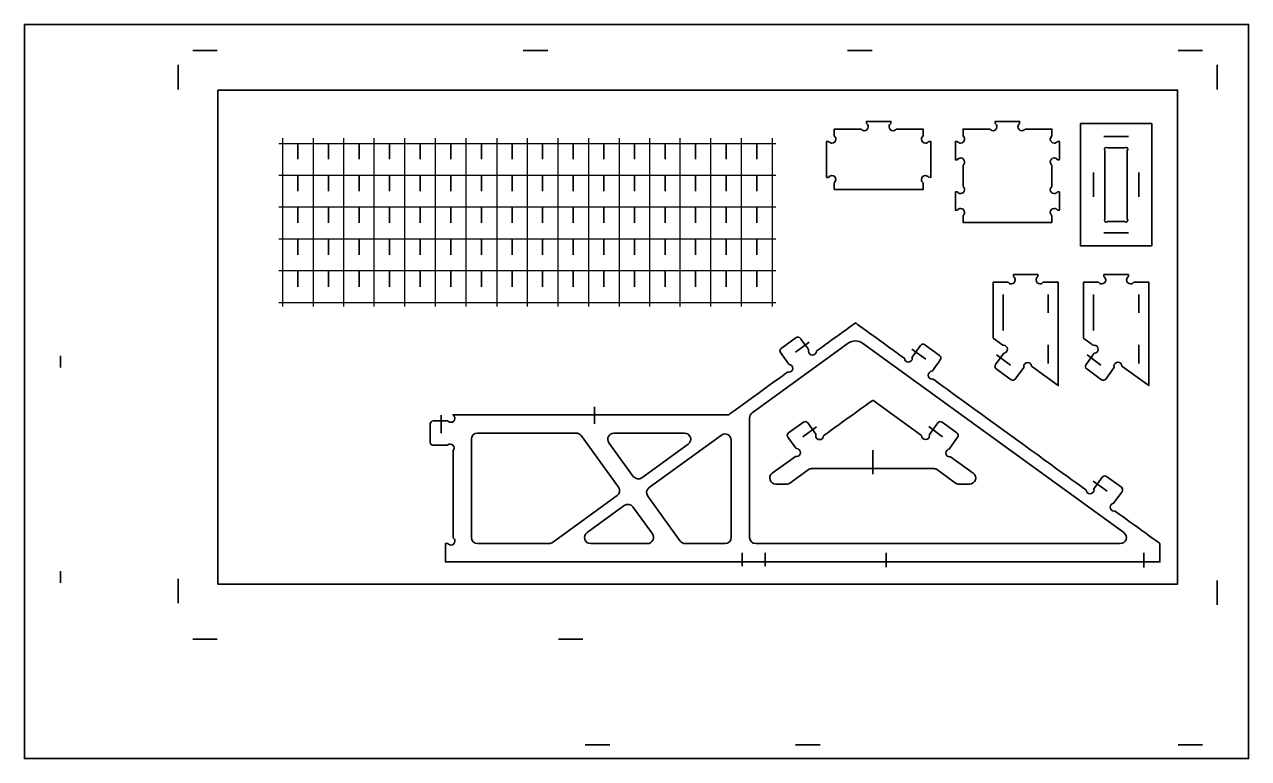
# Model space of a CAD drawing. Header units: millimetres. Extents: x -2454 to 295, y -161 to 465.
# Drawn here: x -251.8 to 228.2, y -138.9 to 149.1 of the extents above; entities that cross this region are included whole.
import ezdxf

# ---------------------------------------------------------------- set-up
doc = ezdxf.new("R2010")
doc.units = ezdxf.units.MM
doc.header["$MEASUREMENT"] = 0
for name, color, linetype in [('Cut Inside', 7, 'Continuous'), ('Cut On', 7, 'Continuous'), ('Cut Outside', 7, 'Continuous')]:
    doc.layers.add(name, color=color, linetype=linetype)

msp = doc.modelspace()

# ---------------------------------------------------------------- linework, layer by layer
at = {"layer": 'Cut Inside', "color": 75, "lineweight": 35}
msp.add_open_spline([(-251.7691, 149.0588), (-251.7691, 149.0588), (-251.7691, -138.9411), (-251.7691, -138.9411), (-251.7691, -138.9411), (-251.7691, -138.9411), (228.2308, -138.9411), (228.2308, -138.9411), (228.2308, -138.9411), (228.2308, -138.9411), (228.2308, 149.0588), (228.2308, 149.0588), (228.2308, 149.0588), (228.2308, 149.0588), (-251.7691, 149.0588), (-251.7691, 149.0588)], degree=3, knots=[0, 0, 0, 0, 0.2, 0.2, 0.2, 0.20000001, 0.4, 0.4, 0.4, 0.40000001, 0.6, 0.6, 0.6, 0.60000001, 1, 1, 1, 1], dxfattribs=at)
at = {"layer": 'Cut Inside', "color": 22, "lineweight": 35}
msp.add_open_spline([(-175.9355, -70.4751), (-175.9355, -70.4751), (-175.9355, 123.325), (-175.9355, 123.325), (-175.9355, 123.325), (-175.9355, 123.325), (200.397, 123.325), (200.397, 123.325), (200.397, 123.325), (200.397, 123.325), (200.397, -70.4751), (200.397, -70.4751), (200.397, -70.4751), (200.397, -70.4751), (-175.9355, -70.4751), (-175.9355, -70.4751)], degree=3, knots=[0, 0, 0, 0, 0.2, 0.2, 0.2, 0.20000001, 0.4, 0.4, 0.4, 0.40000001, 0.6, 0.6, 0.6, 0.60000001, 1, 1, 1, 1], dxfattribs=at)
at = {"layer": 'Cut Inside', "color": 75, "lineweight": 35}
for points in [[(171.9365, 99.5392), (171.2275, 100.2479), (172.2906, 101.3107), (172.9996, 100.6022)], [(179.6232, 100.6022), (180.3322, 101.3107), (181.395, 100.2479), (180.6863, 99.5392)], [(171.9365, 72.8308), (171.9365, 72.8308), (171.9365, 99.5392), (171.9365, 99.5392)], [(172.9996, 100.6022), (172.9996, 100.6022), (179.6232, 100.6022), (179.6232, 100.6022)], [(180.6863, 99.5392), (180.6863, 99.5392), (180.6863, 72.8308), (180.6863, 72.8308)], [(172.9996, 71.768), (172.2906, 71.0593), (171.2275, 72.1223), (171.9365, 72.8308)], [(180.6863, 72.8308), (181.395, 72.1223), (180.3322, 71.0593), (179.6232, 71.768)], [(179.6232, 71.768), (179.6232, 71.768), (172.9996, 71.768), (172.9996, 71.768)]]:
    msp.add_open_spline(points, degree=3, dxfattribs=at)
at = {"layer": 'Cut Inside', "color": 22, "lineweight": 35}
for points in [[(71.2788, 24.0119), (71.2788, 24.0119), (33.5681, -3.3397), (33.5681, -3.3397)], [(76.9154, 24.0119), (75.2341, 25.2311), (72.96, 25.2311), (71.2788, 24.0119)], [(179.3339, -50.2731), (179.3339, -50.2731), (76.9154, 24.0119), (76.9154, 24.0119)], [(33.5681, -3.3397), (32.9459, -3.791), (32.5777, -4.5134), (32.5777, -5.2824)], [(32.5777, -5.2824), (32.5777, -5.2824), (32.5777, -52.2157), (32.5777, -52.2157)], [(-74.1027, -11.2584), (-75.428, -11.2584), (-76.5029, -12.3327), (-76.5029, -13.6582)], [(-76.5029, -13.6582), (-76.5029, -13.6582), (-76.5029, -52.2157), (-76.5029, -52.2157)], [(-35.4405, -11.2584), (-35.4405, -11.2584), (-74.1027, -11.2584), (-74.1027, -11.2584)], [(-33.4978, -12.2492), (-33.9491, -11.6267), (-34.6719, -11.2584), (-35.4405, -11.2584)], [(-18.8403, -32.4576), (-18.8403, -32.4576), (-33.4978, -12.2492), (-33.4978, -12.2492)], [(-20.6166, -11.2584), (-22.5765, -11.2584), (-23.7099, -13.4806), (-22.5593, -15.0676)], [(7.0788, -11.2584), (7.0788, -11.2584), (-20.6166, -11.2584), (-20.6166, -11.2584)], [(-6.8421, -32.6497), (-6.8421, -32.6497), (21.5685, -12.0432), (21.5685, -12.0432)], [(8.4875, -15.6011), (10.3706, -14.2356), (9.4046, -11.2584), (7.0788, -11.2584)], [(21.5685, -12.0432), (23.1553, -10.8923), (25.3774, -12.026), (25.3774, -13.986)], [(25.3774, -13.986), (25.3774, -13.986), (25.3774, -52.2157), (25.3774, -52.2157)], [(-22.5593, -15.0676), (-22.5593, -15.0676), (-13.0122, -28.2303), (-13.0122, -28.2303)], [(-9.6601, -28.764), (-9.6601, -28.764), (8.4875, -15.6011), (8.4875, -15.6011)], [(-13.0122, -28.2303), (-12.2336, -29.3033), (-10.7333, -29.5422), (-9.6601, -28.764)], [(-19.3743, -35.8095), (-18.3015, -35.0313), (-18.0624, -33.5306), (-18.8403, -32.4576)], [(-7.376, -36.0014), (-8.1539, -34.9284), (-7.9152, -33.4277), (-6.8421, -32.6497)], [(-44.6723, -54.1584), (-44.6723, -54.1584), (-19.3743, -35.8095), (-19.3743, -35.8095)], [(5.4065, -53.6248), (5.4065, -53.6248), (-7.376, -36.0014), (-7.376, -36.0014)], [(-31.14, -50.2731), (-31.14, -50.2731), (-16.5558, -39.6951), (-16.5558, -39.6951)], [(-16.5558, -39.6951), (-15.4827, -38.917), (-13.9824, -39.1557), (-13.2041, -40.2287)], [(-13.2041, -40.2287), (-13.2041, -40.2287), (-5.5319, -50.8067), (-5.5319, -50.8067)], [(-76.5029, -52.2157), (-76.5029, -53.5411), (-75.428, -54.6156), (-74.1027, -54.6156)], [(-29.7306, -54.6156), (-32.0571, -54.6156), (-33.0227, -51.6385), (-31.14, -50.2731)], [(-5.5319, -50.8067), (-4.3809, -52.3932), (-5.5147, -54.6156), (-7.4749, -54.6156)], [(25.3774, -52.2157), (25.3774, -53.5411), (24.3032, -54.6156), (22.9776, -54.6156)], [(32.5777, -52.2157), (32.5777, -53.5411), (33.6522, -54.6156), (34.9775, -54.6156)], [(177.9249, -54.6156), (180.251, -54.6156), (181.217, -51.6385), (179.3339, -50.2731)], [(-74.1027, -54.6156), (-74.1027, -54.6156), (-46.0817, -54.6156), (-46.0817, -54.6156)], [(-46.0817, -54.6156), (-45.5753, -54.6156), (-45.0823, -54.4558), (-44.6723, -54.1584)], [(-7.4749, -54.6156), (-7.4749, -54.6156), (-29.7306, -54.6156), (-29.7306, -54.6156)], [(7.3492, -54.6156), (6.5799, -54.6156), (5.8582, -54.2471), (5.4065, -53.6248)], [(22.9776, -54.6156), (22.9776, -54.6156), (7.3492, -54.6156), (7.3492, -54.6156)], [(34.9775, -54.6156), (34.9775, -54.6156), (177.9249, -54.6156), (177.9249, -54.6156)]]:
    msp.add_open_spline(points, degree=3, dxfattribs=at)
at = {"layer": 'Cut On', "color": 140, "lineweight": 35}
for points in [[(-176.1692, 138.8587), (-176.1692, 138.8587), (-185.769, 138.8587), (-185.769, 138.8587)], [(-56.169, 138.8587), (-56.169, 138.8587), (-46.5692, 138.8587), (-46.5692, 138.8587)], [(80.6305, 138.8587), (80.6305, 138.8587), (71.0304, 138.8587), (71.0304, 138.8587)], [(210.2309, 138.8587), (210.2309, 138.8587), (200.6308, 138.8587), (200.6308, 138.8587)], [(-191.4692, 123.5586), (-191.4692, 123.5586), (-191.4692, 133.1587), (-191.4692, 133.1587)], [(215.9307, 123.5586), (215.9307, 123.5586), (215.9307, 133.1587), (215.9307, 133.1587)], [(-144.5828, 96.1647), (-144.5828, 96.1647), (-144.5828, 102.359), (-144.5828, 102.359)], [(-132.5828, 96.1647), (-132.5828, 96.1647), (-132.5828, 102.359), (-132.5828, 102.359)], [(-120.5828, 96.1647), (-120.5828, 96.1647), (-120.5828, 102.359), (-120.5828, 102.359)], [(-108.5829, 102.359), (-108.5829, 102.359), (-108.5829, 96.1647), (-108.5829, 96.1647)], [(-96.5829, 102.359), (-96.5829, 102.359), (-96.5829, 96.1647), (-96.5829, 96.1647)], [(-84.5829, 102.359), (-84.5829, 102.359), (-84.5829, 96.1647), (-84.5829, 96.1647)], [(-72.583, 102.359), (-72.583, 102.359), (-72.583, 96.1647), (-72.583, 96.1647)], [(-60.583, 96.1647), (-60.583, 96.1647), (-60.583, 102.359), (-60.583, 102.359)], [(-48.583, 96.1647), (-48.583, 96.1647), (-48.583, 102.359), (-48.583, 102.359)], [(-36.5831, 96.1647), (-36.5831, 96.1647), (-36.5831, 102.359), (-36.5831, 102.359)], [(-24.5831, 102.359), (-24.5831, 102.359), (-24.5831, 96.1647), (-24.5831, 96.1647)], [(-12.5831, 102.359), (-12.5831, 102.359), (-12.5831, 96.1647), (-12.5831, 96.1647)], [(-0.5832, 102.359), (-0.5832, 102.359), (-0.5832, 96.1647), (-0.5832, 96.1647)], [(11.4167, 102.359), (11.4167, 102.359), (11.4167, 96.1647), (11.4167, 96.1647)], [(23.4167, 96.1647), (23.4167, 96.1647), (23.4167, 102.359), (23.4167, 102.359)], [(35.4166, 102.359), (35.4166, 102.359), (35.4166, 96.1647), (35.4166, 96.1647)], [(181.1111, 105.1021), (181.1111, 105.1021), (171.5113, 105.1021), (171.5113, 105.1021)], [(-144.5828, 83.67), (-144.5828, 83.67), (-144.5828, 89.8643), (-144.5828, 89.8643)], [(-132.5828, 83.67), (-132.5828, 83.67), (-132.5828, 89.8643), (-132.5828, 89.8643)], [(-120.5828, 83.67), (-120.5828, 83.67), (-120.5828, 89.8643), (-120.5828, 89.8643)], [(-108.5829, 89.8643), (-108.5829, 89.8643), (-108.5829, 83.67), (-108.5829, 83.67)], [(-96.5829, 89.8643), (-96.5829, 89.8643), (-96.5829, 83.67), (-96.5829, 83.67)], [(-84.5829, 89.8643), (-84.5829, 89.8643), (-84.5829, 83.67), (-84.5829, 83.67)], [(-72.583, 89.8643), (-72.583, 89.8643), (-72.583, 83.67), (-72.583, 83.67)], [(-60.583, 83.67), (-60.583, 83.67), (-60.583, 89.8643), (-60.583, 89.8643)], [(-48.583, 83.67), (-48.583, 83.67), (-48.583, 89.8643), (-48.583, 89.8643)], [(-36.5831, 83.67), (-36.5831, 83.67), (-36.5831, 89.8643), (-36.5831, 89.8643)], [(-24.5831, 89.8643), (-24.5831, 89.8643), (-24.5831, 83.67), (-24.5831, 83.67)], [(-12.5831, 89.8643), (-12.5831, 89.8643), (-12.5831, 83.67), (-12.5831, 83.67)], [(-0.5832, 89.8643), (-0.5832, 89.8643), (-0.5832, 83.67), (-0.5832, 83.67)], [(11.4167, 89.8643), (11.4167, 89.8643), (11.4167, 83.67), (11.4167, 83.67)], [(23.4167, 83.67), (23.4167, 83.67), (23.4167, 89.8643), (23.4167, 89.8643)], [(35.4166, 83.67), (35.4166, 83.67), (35.4166, 89.8643), (35.4166, 89.8643)], [(167.4364, 90.985), (167.4364, 90.985), (167.4364, 81.3849), (167.4364, 81.3849)], [(185.1863, 90.985), (185.1863, 90.985), (185.1863, 81.3849), (185.1863, 81.3849)], [(-144.5828, 71.1753), (-144.5828, 71.1753), (-144.5828, 77.3696), (-144.5828, 77.3696)], [(-132.5828, 71.1753), (-132.5828, 71.1753), (-132.5828, 77.3696), (-132.5828, 77.3696)], [(-120.5828, 71.1753), (-120.5828, 71.1753), (-120.5828, 77.3696), (-120.5828, 77.3696)], [(-108.5829, 77.3696), (-108.5829, 77.3696), (-108.5829, 71.1753), (-108.5829, 71.1753)], [(-96.5829, 77.3696), (-96.5829, 77.3696), (-96.5829, 71.1753), (-96.5829, 71.1753)], [(-84.5829, 77.3696), (-84.5829, 77.3696), (-84.5829, 71.1753), (-84.5829, 71.1753)], [(-72.583, 77.3696), (-72.583, 77.3696), (-72.583, 71.1753), (-72.583, 71.1753)], [(-60.583, 71.1753), (-60.583, 71.1753), (-60.583, 77.3696), (-60.583, 77.3696)], [(-48.583, 71.1753), (-48.583, 71.1753), (-48.583, 77.3696), (-48.583, 77.3696)], [(-36.5831, 71.1753), (-36.5831, 71.1753), (-36.5831, 77.3696), (-36.5831, 77.3696)], [(-24.5831, 77.3696), (-24.5831, 77.3696), (-24.5831, 71.1753), (-24.5831, 71.1753)], [(-12.5831, 77.3696), (-12.5831, 77.3696), (-12.5831, 71.1753), (-12.5831, 71.1753)], [(-0.5832, 77.3696), (-0.5832, 77.3696), (-0.5832, 71.1753), (-0.5832, 71.1753)], [(11.4167, 77.3696), (11.4167, 77.3696), (11.4167, 71.1753), (11.4167, 71.1753)], [(23.4167, 71.1753), (23.4167, 71.1753), (23.4167, 77.3696), (23.4167, 77.3696)], [(35.4166, 71.1753), (35.4166, 71.1753), (35.4166, 77.3696), (35.4166, 77.3696)], [(171.5113, 67.2679), (171.5113, 67.2679), (181.1111, 67.2679), (181.1111, 67.2679)], [(-144.5828, 58.6807), (-144.5828, 58.6807), (-144.5828, 64.8749), (-144.5828, 64.8749)], [(-132.5828, 58.6807), (-132.5828, 58.6807), (-132.5828, 64.8749), (-132.5828, 64.8749)], [(-120.5828, 58.6807), (-120.5828, 58.6807), (-120.5828, 64.8749), (-120.5828, 64.8749)], [(-108.5829, 64.8749), (-108.5829, 64.8749), (-108.5829, 58.6807), (-108.5829, 58.6807)], [(-96.5829, 64.8749), (-96.5829, 64.8749), (-96.5829, 58.6807), (-96.5829, 58.6807)], [(-84.5829, 64.8749), (-84.5829, 64.8749), (-84.5829, 58.6807), (-84.5829, 58.6807)], [(-72.583, 64.8749), (-72.583, 64.8749), (-72.583, 58.6807), (-72.583, 58.6807)], [(-60.583, 58.6807), (-60.583, 58.6807), (-60.583, 64.8749), (-60.583, 64.8749)], [(-48.583, 58.6807), (-48.583, 58.6807), (-48.583, 64.8749), (-48.583, 64.8749)], [(-36.5831, 58.6807), (-36.5831, 58.6807), (-36.5831, 64.8749), (-36.5831, 64.8749)], [(-24.5831, 64.8749), (-24.5831, 64.8749), (-24.5831, 58.6807), (-24.5831, 58.6807)], [(-12.5831, 64.8749), (-12.5831, 64.8749), (-12.5831, 58.6807), (-12.5831, 58.6807)], [(-0.5832, 64.8749), (-0.5832, 64.8749), (-0.5832, 58.6807), (-0.5832, 58.6807)], [(11.4167, 64.8749), (11.4167, 64.8749), (11.4167, 58.6807), (11.4167, 58.6807)], [(23.4167, 58.6807), (23.4167, 58.6807), (23.4167, 64.8749), (23.4167, 64.8749)], [(35.4166, 58.6807), (35.4166, 58.6807), (35.4166, 64.8749), (35.4166, 64.8749)], [(-144.5828, 46.186), (-144.5828, 46.186), (-144.5828, 52.3803), (-144.5828, 52.3803)], [(-132.5828, 46.186), (-132.5828, 46.186), (-132.5828, 52.3803), (-132.5828, 52.3803)], [(-120.5828, 46.186), (-120.5828, 46.186), (-120.5828, 52.3803), (-120.5828, 52.3803)], [(-108.5829, 52.3803), (-108.5829, 52.3803), (-108.5829, 46.186), (-108.5829, 46.186)], [(-96.5829, 52.3803), (-96.5829, 52.3803), (-96.5829, 46.186), (-96.5829, 46.186)], [(-84.5829, 52.3803), (-84.5829, 52.3803), (-84.5829, 46.186), (-84.5829, 46.186)], [(-72.583, 52.3803), (-72.583, 52.3803), (-72.583, 46.186), (-72.583, 46.186)], [(-60.583, 46.186), (-60.583, 46.186), (-60.583, 52.3803), (-60.583, 52.3803)], [(-48.583, 46.186), (-48.583, 46.186), (-48.583, 52.3803), (-48.583, 52.3803)], [(-36.5831, 46.186), (-36.5831, 46.186), (-36.5831, 52.3803), (-36.5831, 52.3803)], [(-24.5831, 52.3803), (-24.5831, 52.3803), (-24.5831, 46.186), (-24.5831, 46.186)], [(-12.5831, 52.3803), (-12.5831, 52.3803), (-12.5831, 46.186), (-12.5831, 46.186)], [(-0.5832, 52.3803), (-0.5832, 52.3803), (-0.5832, 46.186), (-0.5832, 46.186)], [(11.4167, 52.3803), (11.4167, 52.3803), (11.4167, 46.186), (11.4167, 46.186)], [(23.4167, 46.186), (23.4167, 46.186), (23.4167, 52.3803), (23.4167, 52.3803)], [(35.4166, 46.186), (35.4166, 46.186), (35.4166, 52.3803), (35.4166, 52.3803)], [(131.9532, 43.1071), (131.9532, 43.1071), (131.9532, 28.9824), (131.9532, 28.9824)], [(149.703, 35.907), (149.703, 35.907), (149.703, 43.1071), (149.703, 43.1071)], [(167.4364, 28.9824), (167.4364, 28.9824), (167.4364, 43.1068), (167.4364, 43.1068)], [(185.1863, 35.907), (185.1863, 35.907), (185.1863, 43.1068), (185.1863, 43.1068)], [(55.9238, 24.4061), (55.9238, 24.4061), (50.5821, 20.5317), (50.5821, 20.5317)], [(101.6632, 17.6917), (101.6632, 17.6917), (96.1948, 21.6583), (96.1948, 21.6583)], [(129.4228, 19.3967), (129.4228, 19.3967), (134.8913, 15.4301), (134.8913, 15.4301)], [(149.703, 16.1084), (149.703, 16.1084), (149.703, 23.3081), (149.703, 23.3081)], [(164.9105, 19.3967), (164.9105, 19.3967), (170.3789, 15.4301), (170.3789, 15.4301)], [(185.1863, 16.1083), (185.1863, 16.1083), (185.1863, 23.3082), (185.1863, 23.3082)], [(-237.6691, 19.0421), (-237.6691, 19.0421), (-237.6691, 14.4756), (-237.6691, 14.4756)], [(-88.3937, -4.2015), (-88.3937, -4.2015), (-88.3937, -11.2584), (-88.3937, -11.2584)], [(-28.2892, -7.6583), (-28.2892, -7.6583), (-28.2892, -0.9824), (-28.2892, -0.9824)], [(58.7623, -8.7988), (58.7623, -8.7988), (53.4206, -12.6731), (53.4206, -12.6731)], [(102.8034, -8.7325), (102.8034, -8.7325), (108.2718, -12.6991), (108.2718, -12.6991)], [(80.8644, -27.3378), (80.8644, -27.3378), (80.8644, -18.0131), (80.8644, -18.0131)], [(167.2935, -30.0887), (167.2935, -30.0887), (172.762, -34.0554), (172.762, -34.0554)], [(29.6985, -58.2156), (29.6985, -58.2156), (29.6985, -63.4681), (29.6985, -63.4681)], [(38.7384, -58.2156), (38.7384, -58.2156), (38.7384, -63.4681), (38.7384, -63.4681)], [(86.143, -63.8209), (86.143, -63.8209), (86.143, -58.2156), (86.143, -58.2156)], [(187.2138, -58.2156), (187.2138, -58.2156), (187.2138, -63.9532), (187.2138, -63.9532)], [(-237.6691, -65.441), (-237.6691, -65.441), (-237.6691, -70.0075), (-237.6691, -70.0075)], [(-191.4692, -78.0412), (-191.4692, -78.0412), (-191.4692, -68.4411), (-191.4692, -68.4411)], [(215.9307, -78.6412), (215.9307, -78.6412), (215.9307, -69.0411), (215.9307, -69.0411)], [(-185.769, -92.1411), (-185.769, -92.1411), (-176.1692, -92.1411), (-176.1692, -92.1411)], [(-42.369, -92.1411), (-42.369, -92.1411), (-32.7692, -92.1411), (-32.7692, -92.1411)], [(-31.869, -133.5412), (-31.869, -133.5412), (-22.2692, -133.5412), (-22.2692, -133.5412)], [(50.631, -133.5412), (50.631, -133.5412), (60.2307, -133.5412), (60.2307, -133.5412)], [(200.6308, -133.5412), (200.6308, -133.5412), (210.2309, -133.5412), (210.2309, -133.5412)]]:
    msp.add_open_spline(points, degree=3, dxfattribs=at)
at = {"layer": 'Cut On', "color": 133, "lineweight": 25}
for points in [[(-152.0827, 102.359), (-152.0827, 102.359), (42.9167, 102.359), (42.9167, 102.359)], [(-150.5827, 104.4531), (-150.5827, 104.4531), (-150.5827, 38.3856), (-150.5827, 38.3856)], [(-138.5828, 104.4531), (-138.5828, 104.4531), (-138.5828, 38.3856), (-138.5828, 38.3856)], [(-126.5828, 38.3856), (-126.5828, 38.3856), (-126.5828, 104.4531), (-126.5828, 104.4531)], [(-114.5828, 38.3856), (-114.5828, 38.3856), (-114.5828, 104.4531), (-114.5828, 104.4531)], [(-102.5829, 38.3856), (-102.5829, 38.3856), (-102.5829, 104.4531), (-102.5829, 104.4531)], [(-90.5829, 38.3856), (-90.5829, 38.3856), (-90.5829, 104.4531), (-90.5829, 104.4531)], [(-78.5829, 38.3856), (-78.5829, 38.3856), (-78.5829, 104.4531), (-78.5829, 104.4531)], [(-66.583, 104.4531), (-66.583, 104.4531), (-66.583, 38.3856), (-66.583, 38.3856)], [(-54.583, 104.4531), (-54.583, 104.4531), (-54.583, 38.3856), (-54.583, 38.3856)], [(-42.583, 104.4531), (-42.583, 104.4531), (-42.583, 38.3856), (-42.583, 38.3856)], [(-30.583, 104.4531), (-30.583, 104.4531), (-30.583, 38.3856), (-30.583, 38.3856)], [(-18.5831, 104.4531), (-18.5831, 104.4531), (-18.5831, 38.3856), (-18.5831, 38.3856)], [(-6.5831, 38.3856), (-6.5831, 38.3856), (-6.5831, 104.4531), (-6.5831, 104.4531)], [(5.4168, 38.3856), (5.4168, 38.3856), (5.4168, 104.4531), (5.4168, 104.4531)], [(17.4167, 38.3856), (17.4167, 38.3856), (17.4167, 104.4531), (17.4167, 104.4531)], [(29.4167, 38.3856), (29.4167, 38.3856), (29.4167, 104.4531), (29.4167, 104.4531)], [(41.4167, 104.4531), (41.4167, 104.4531), (41.4167, 38.3856), (41.4167, 38.3856)], [(42.9167, 89.8643), (42.9167, 89.8643), (-152.0827, 89.8643), (-152.0827, 89.8643)], [(42.9167, 77.3696), (42.9167, 77.3696), (-152.0827, 77.3696), (-152.0827, 77.3696)], [(42.9167, 64.8749), (42.9167, 64.8749), (-152.0827, 64.8749), (-152.0827, 64.8749)], [(42.9167, 52.3803), (42.9167, 52.3803), (-152.0827, 52.3803), (-152.0827, 52.3803)], [(42.9167, 39.8856), (42.9167, 39.8856), (-152.0827, 39.8856), (-152.0827, 39.8856)]]:
    msp.add_open_spline(points, degree=3, dxfattribs=at)
at = {"layer": 'Cut Outside', "color": 75, "lineweight": 35}
for points, knots in [([(87.9805, 110.2259), (87.9805, 110.2259), (87.9968, 111.0181), (87.9968, 111.0181), (87.9968, 111.0181), (87.9968, 111.0181), (78.3967, 111.0181), (78.3967, 111.0181), (78.3967, 111.0181), (78.3967, 111.0181), (78.396, 110.2375), (78.396, 110.2375)], [0, 0, 0, 0, 0.25, 0.25, 0.25, 0.25000001, 0.5, 0.5, 0.5, 0.50000001, 1, 1, 1, 1]), ([(138.4703, 110.2259), (138.4703, 110.2259), (138.4867, 111.0181), (138.4867, 111.0181), (138.4867, 111.0181), (138.4867, 111.0181), (128.8866, 111.0181), (128.8866, 111.0181), (128.8866, 111.0181), (128.8866, 111.0181), (128.8858, 110.2375), (128.8858, 110.2375)], [0, 0, 0, 0, 0.25, 0.25, 0.25, 0.25000001, 0.5, 0.5, 0.5, 0.50000001, 1, 1, 1, 1]), ([(76.302, 108.0169), (76.302, 108.0169), (76.3024, 108.0178), (76.3024, 108.0178), (76.3024, 108.0178), (76.3024, 108.0178), (65.7798, 108.0178), (65.7798, 108.0178), (65.7798, 108.0178), (65.7798, 108.0178), (65.7808, 105.299), (65.7808, 105.299)], [0, 0, 0, 0, 0.25, 0.25, 0.25, 0.25000001, 0.5, 0.5, 0.5, 0.50000001, 1, 1, 1, 1]), ([(78.396, 110.2375), (78.8181, 109.9606), (79.0968, 109.4831), (79.0968, 108.9406), (79.0968, 108.9406), (79.0968, 108.0846), (78.4029, 107.3906), (77.5468, 107.3906), (77.5468, 107.3906), (77.0369, 107.3906), (76.5844, 107.6369), (76.302, 108.0169)], [0, 0, 0, 0, 0.25, 0.25, 0.25, 0.25000001, 0.5, 0.5, 0.5, 0.50000001, 1, 1, 1, 1]), ([(90.0921, 108.0172), (89.8097, 107.637), (89.3571, 107.3906), (88.8471, 107.3906), (88.8471, 107.3906), (87.9911, 107.3906), (87.2971, 108.0846), (87.2971, 108.9406), (87.2971, 108.9406), (87.2971, 109.4756), (87.5682, 109.9473), (87.9805, 110.2259)], [0, 0, 0, 0, 0.25, 0.25, 0.25, 0.25000001, 0.5, 0.5, 0.5, 0.50000001, 1, 1, 1, 1]), ([(100.613, 105.299), (100.613, 105.299), (100.6139, 105.2986), (100.6139, 105.2986), (100.6139, 105.2986), (100.6139, 105.2986), (100.6139, 108.0178), (100.6139, 108.0178), (100.6139, 108.0178), (100.6139, 108.0178), (90.0921, 108.0172), (90.0921, 108.0172)], [0, 0, 0, 0, 0.25, 0.25, 0.25, 0.25000001, 0.5, 0.5, 0.5, 0.50000001, 1, 1, 1, 1]), ([(126.7923, 108.0178), (126.7923, 108.0178), (116.2697, 108.018), (116.2697, 108.018), (116.2697, 108.018), (116.2697, 108.018), (116.27, 105.2986), (116.27, 105.2986), (116.27, 105.2986), (116.27, 105.2986), (116.2709, 105.299), (116.2709, 105.299)], [0, 0, 0, 0, 0.25, 0.25, 0.25, 0.25000001, 0.5, 0.5, 0.5, 0.50000001, 1, 1, 1, 1]), ([(128.8858, 110.2375), (129.3079, 109.9606), (129.5867, 109.4831), (129.5867, 108.9406), (129.5867, 108.9406), (129.5867, 108.0846), (128.8927, 107.3906), (128.0367, 107.3906), (128.0367, 107.3906), (127.5267, 107.3906), (126.7923, 108.0178), (126.7923, 108.0178)], [0, 0, 0, 0, 0.25, 0.25, 0.25, 0.25000001, 0.5, 0.5, 0.5, 0.50000001, 1, 1, 1, 1]), ([(140.582, 108.0172), (140.2995, 107.637), (139.847, 107.3906), (139.3369, 107.3906), (139.3369, 107.3906), (138.4809, 107.3906), (137.7869, 108.0846), (137.7869, 108.9406), (137.7869, 108.9406), (137.7869, 109.4756), (138.058, 109.9473), (138.4703, 110.2259)], [0, 0, 0, 0, 0.25, 0.25, 0.25, 0.25000001, 0.5, 0.5, 0.5, 0.50000001, 1, 1, 1, 1]), ([(151.1037, 105.2986), (151.1037, 105.2986), (151.1041, 108.018), (151.1041, 108.018), (151.1041, 108.018), (151.1041, 108.018), (140.582, 108.0172), (140.582, 108.0172)], [0, 0, 0, 0, 0.33333333, 0.33333333, 0.33333333, 0.33333334, 1, 1, 1, 1]), ([(63.5721, 103.1874), (63.5721, 103.1874), (62.7799, 103.2038), (62.7799, 103.2038), (62.7799, 103.2038), (62.7799, 103.2038), (62.7799, 89.0699), (62.7799, 89.0699), (62.7799, 89.0699), (62.7799, 89.0699), (63.5605, 89.0691), (63.5605, 89.0691)], [0, 0, 0, 0, 0.25, 0.25, 0.25, 0.25000001, 0.5, 0.5, 0.5, 0.50000001, 1, 1, 1, 1]), ([(65.7808, 105.299), (66.161, 105.0166), (66.4074, 104.5641), (66.4074, 104.054), (66.4074, 104.054), (66.4074, 103.198), (65.7134, 102.504), (64.8574, 102.504), (64.8574, 102.504), (64.3224, 102.504), (63.8507, 102.7751), (63.5721, 103.1874)], [0, 0, 0, 0, 0.25, 0.25, 0.25, 0.25000001, 0.5, 0.5, 0.5, 0.50000001, 1, 1, 1, 1]), ([(102.8336, 103.205), (102.5567, 102.7829), (102.0792, 102.5042), (101.5367, 102.5042), (101.5367, 102.5042), (100.6806, 102.5042), (99.9867, 103.1981), (99.9867, 104.0542), (99.9867, 104.0542), (99.9867, 104.5641), (100.2329, 105.0166), (100.613, 105.299)], [0, 0, 0, 0, 0.25, 0.25, 0.25, 0.25000001, 0.5, 0.5, 0.5, 0.50000001, 1, 1, 1, 1]), ([(102.822, 89.0868), (102.822, 89.0868), (103.6142, 89.0704), (103.6142, 89.0704), (103.6142, 89.0704), (103.6142, 89.0704), (103.6142, 103.2043), (103.6142, 103.2043), (103.6142, 103.2043), (103.6142, 103.2043), (102.8336, 103.205), (102.8336, 103.205)], [0, 0, 0, 0, 0.25, 0.25, 0.25, 0.25000001, 0.5, 0.5, 0.5, 0.50000001, 1, 1, 1, 1]), ([(114.0503, 103.205), (114.0503, 103.205), (113.2697, 103.2043), (113.2697, 103.2043), (113.2697, 103.2043), (113.2697, 103.2043), (113.2697, 95.9912), (113.2697, 95.9912), (113.2697, 95.9912), (113.2697, 95.9912), (114.062, 96.0076), (114.062, 96.0076)], [0, 0, 0, 0, 0.25, 0.25, 0.25, 0.25000001, 0.5, 0.5, 0.5, 0.50000001, 1, 1, 1, 1]), ([(116.2709, 105.299), (116.651, 105.0166), (116.8972, 104.5641), (116.8972, 104.0542), (116.8972, 104.0542), (116.8972, 103.1981), (116.2033, 102.5042), (115.3472, 102.5042), (115.3472, 102.5042), (114.8047, 102.5042), (114.3273, 102.7829), (114.0503, 103.205)], [0, 0, 0, 0, 0.25, 0.25, 0.25, 0.25000001, 0.5, 0.5, 0.5, 0.50000001, 1, 1, 1, 1]), ([(153.3235, 103.205), (153.0465, 102.7829), (152.5691, 102.5042), (152.0265, 102.5042), (152.0265, 102.5042), (151.1705, 102.5042), (150.4765, 103.1981), (150.4765, 104.0542), (150.4765, 104.0542), (150.4765, 104.5641), (151.1037, 105.2986), (151.1037, 105.2986)], [0, 0, 0, 0, 0.25, 0.25, 0.25, 0.25000001, 0.5, 0.5, 0.5, 0.50000001, 1, 1, 1, 1]), ([(153.3118, 96.0076), (153.3118, 96.0076), (154.1041, 95.9912), (154.1041, 95.9912), (154.1041, 95.9912), (154.1041, 95.9912), (154.1041, 103.2043), (154.1041, 103.2043), (154.1041, 103.2043), (154.1041, 103.2043), (153.3235, 103.205), (153.3235, 103.205)], [0, 0, 0, 0, 0.25, 0.25, 0.25, 0.25000001, 0.5, 0.5, 0.5, 0.50000001, 1, 1, 1, 1]), ([(114.062, 96.0076), (114.3405, 96.4199), (114.8122, 96.691), (115.3472, 96.691), (115.3472, 96.691), (116.2033, 96.691), (116.8972, 95.997), (116.8972, 95.141), (116.8972, 95.141), (116.8972, 94.6309), (116.6509, 94.1784), (116.2707, 93.8959)], [0, 0, 0, 0, 0.25, 0.25, 0.25, 0.25000001, 0.5, 0.5, 0.5, 0.50000001, 1, 1, 1, 1]), ([(151.1031, 93.8959), (150.7229, 94.1784), (150.4765, 94.6309), (150.4765, 95.141), (150.4765, 95.141), (150.4765, 95.997), (151.1705, 96.691), (152.0265, 96.691), (152.0265, 96.691), (152.5616, 96.691), (153.0333, 96.4199), (153.3118, 96.0076)], [0, 0, 0, 0, 0.25, 0.25, 0.25, 0.25000001, 0.5, 0.5, 0.5, 0.50000001, 1, 1, 1, 1]), ([(63.5605, 89.0691), (63.8374, 89.4912), (64.3149, 89.77), (64.8574, 89.77), (64.8574, 89.77), (65.7134, 89.77), (66.4074, 89.076), (66.4074, 88.22), (66.4074, 88.22), (66.4074, 87.71), (65.7802, 86.9756), (65.7802, 86.9756)], [0, 0, 0, 0, 0.25, 0.25, 0.25, 0.25000001, 0.5, 0.5, 0.5, 0.50000001, 1, 1, 1, 1]), ([(65.7798, 84.2933), (65.7798, 84.2933), (100.6139, 84.2933), (100.6139, 84.2933), (100.6139, 84.2933), (100.6139, 84.2933), (100.6133, 86.9751), (100.6133, 86.9751)], [0, 0, 0, 0, 0.33333333, 0.33333333, 0.33333333, 0.33333334, 1, 1, 1, 1]), ([(100.6133, 86.9751), (100.2331, 87.2576), (99.9867, 87.7101), (99.9867, 88.2202), (99.9867, 88.2202), (99.9867, 89.0762), (100.6807, 89.7702), (101.5367, 89.7702), (101.5367, 89.7702), (102.0717, 89.7702), (102.5434, 89.4991), (102.822, 89.0868)], [0, 0, 0, 0, 0.25, 0.25, 0.25, 0.25000001, 0.5, 0.5, 0.5, 0.50000001, 1, 1, 1, 1]), ([(114.0503, 83.3907), (114.0503, 83.3907), (113.2697, 83.3899), (113.2697, 83.3899), (113.2697, 83.3899), (113.2697, 83.3899), (113.2697, 76.1769), (113.2697, 76.1769), (113.2697, 76.1769), (113.2697, 76.1769), (114.062, 76.1932), (114.062, 76.1932)], [0, 0, 0, 0, 0.25, 0.25, 0.25, 0.25000001, 0.5, 0.5, 0.5, 0.50000001, 1, 1, 1, 1]), ([(116.2709, 85.4847), (116.651, 85.2022), (116.8972, 84.7498), (116.8972, 84.2398), (116.8972, 84.2398), (116.8972, 83.3838), (116.2033, 82.6898), (115.3472, 82.6898), (115.3472, 82.6898), (114.8047, 82.6898), (114.3273, 82.9686), (114.0503, 83.3907)], [0, 0, 0, 0, 0.25, 0.25, 0.25, 0.25000001, 0.5, 0.5, 0.5, 0.50000001, 1, 1, 1, 1]), ([(153.3235, 83.3907), (153.0465, 82.9686), (152.5691, 82.6898), (152.0265, 82.6898), (152.0265, 82.6898), (151.1705, 82.6898), (150.4765, 83.3838), (150.4765, 84.2398), (150.4765, 84.2398), (150.4765, 84.7498), (151.1037, 85.4842), (151.1037, 85.4842)], [0, 0, 0, 0, 0.25, 0.25, 0.25, 0.25000001, 0.5, 0.5, 0.5, 0.50000001, 1, 1, 1, 1]), ([(153.3118, 76.1932), (153.3118, 76.1932), (154.1041, 76.1769), (154.1041, 76.1769), (154.1041, 76.1769), (154.1041, 76.1769), (154.1041, 83.3899), (154.1041, 83.3899), (154.1041, 83.3899), (154.1041, 83.3899), (153.3235, 83.3907), (153.3235, 83.3907)], [0, 0, 0, 0, 0.25, 0.25, 0.25, 0.25000001, 0.5, 0.5, 0.5, 0.50000001, 1, 1, 1, 1]), ([(114.062, 76.1932), (114.3405, 76.6055), (114.8122, 76.8766), (115.3472, 76.8766), (115.3472, 76.8766), (116.2033, 76.8766), (116.8972, 76.1827), (116.8972, 75.3266), (116.8972, 75.3266), (116.8972, 74.8166), (116.6509, 74.364), (116.2707, 74.0816)], [0, 0, 0, 0, 0.25, 0.25, 0.25, 0.25000001, 0.5, 0.5, 0.5, 0.50000001, 1, 1, 1, 1]), ([(151.1031, 74.0816), (150.7229, 74.364), (150.4765, 74.8166), (150.4765, 75.3266), (150.4765, 75.3266), (150.4765, 76.1827), (151.1705, 76.8766), (152.0265, 76.8766), (152.0265, 76.8766), (152.5616, 76.8766), (153.0333, 76.6055), (153.3118, 76.1932)], [0, 0, 0, 0, 0.25, 0.25, 0.25, 0.25000001, 0.5, 0.5, 0.5, 0.50000001, 1, 1, 1, 1]), ([(116.2707, 74.0816), (116.2707, 74.0816), (116.2697, 71.4193), (116.2697, 71.4193), (116.2697, 71.4193), (116.2697, 71.4193), (151.1041, 71.4193), (151.1041, 71.4193), (151.1041, 71.4193), (151.1041, 71.4193), (151.1031, 74.0816), (151.1031, 74.0816)], [0, 0, 0, 0, 0.25, 0.25, 0.25, 0.25000001, 0.5, 0.5, 0.5, 0.50000001, 1, 1, 1, 1]), ([(136.0271, 50.1265), (136.4492, 49.8496), (136.728, 49.3721), (136.728, 48.8296), (136.728, 48.8296), (136.728, 47.9735), (136.034, 47.2796), (135.178, 47.2796), (135.178, 47.2796), (134.668, 47.2796), (134.2156, 47.5258), (133.9331, 47.9059)], [0, 0, 0, 0, 0.25, 0.25, 0.25, 0.25000001, 0.5, 0.5, 0.5, 0.50000001, 1, 1, 1, 1]), ([(145.6116, 50.1149), (145.6116, 50.1149), (145.628, 50.9071), (145.628, 50.9071), (145.628, 50.9071), (145.628, 50.9071), (136.0279, 50.9071), (136.0279, 50.9071), (136.0279, 50.9071), (136.0279, 50.9071), (136.0271, 50.1265), (136.0271, 50.1265)], [0, 0, 0, 0, 0.25, 0.25, 0.25, 0.25000001, 0.5, 0.5, 0.5, 0.50000001, 1, 1, 1, 1]), ([(147.7233, 47.9062), (147.4408, 47.5259), (146.9883, 47.2796), (146.4783, 47.2796), (146.4783, 47.2796), (145.6222, 47.2796), (144.9283, 47.9735), (144.9283, 48.8296), (144.9283, 48.8296), (144.9283, 49.3646), (145.1993, 49.8363), (145.6116, 50.1149)], [0, 0, 0, 0, 0.25, 0.25, 0.25, 0.25000001, 0.5, 0.5, 0.5, 0.50000001, 1, 1, 1, 1]), ([(171.5118, 50.1335), (171.9399, 49.8577), (172.2234, 49.3767), (172.2234, 48.8296), (172.2234, 48.8296), (172.2234, 47.9735), (171.5294, 47.2796), (170.6734, 47.2796), (170.6734, 47.2796), (170.1635, 47.2796), (169.711, 47.5258), (169.4286, 47.9059)], [0, 0, 0, 0, 0.25, 0.25, 0.25, 0.25000001, 0.5, 0.5, 0.5, 0.50000001, 1, 1, 1, 1]), ([(181.1071, 50.1149), (181.1071, 50.1149), (181.1111, 50.1174), (181.1111, 50.1174), (181.1111, 50.1174), (181.1111, 50.1174), (181.1111, 50.907), (181.1111, 50.907), (181.1111, 50.907), (181.1111, 50.907), (171.5113, 50.907), (171.5113, 50.907), (171.5113, 50.907), (171.5113, 50.907), (171.5118, 50.1335), (171.5118, 50.1335)], [0, 0, 0, 0, 0.2, 0.2, 0.2, 0.20000001, 0.4, 0.4, 0.4, 0.40000001, 0.6, 0.6, 0.6, 0.60000001, 1, 1, 1, 1]), ([(183.2187, 47.9062), (182.9362, 47.5259), (182.4837, 47.2796), (181.9737, 47.2796), (181.9737, 47.2796), (181.1176, 47.2796), (180.4237, 47.9735), (180.4237, 48.8296), (180.4237, 48.8296), (180.4237, 49.3646), (180.6948, 49.8363), (181.1071, 50.1149)], [0, 0, 0, 0, 0.25, 0.25, 0.25, 0.25000001, 0.5, 0.5, 0.5, 0.50000001, 1, 1, 1, 1]), ([(133.9331, 47.9059), (133.9331, 47.9059), (133.9336, 47.9068), (133.9336, 47.9068), (133.9336, 47.9068), (133.9336, 47.9068), (128.0532, 47.9068), (128.0532, 47.9068), (128.0532, 47.9068), (128.0532, 47.9068), (128.0532, 25.9231), (128.0532, 25.9231)], [0, 0, 0, 0, 0.25, 0.25, 0.25, 0.25000001, 0.5, 0.5, 0.5, 0.50000001, 1, 1, 1, 1]), ([(143.1553, 14.9706), (143.1553, 14.9706), (153.6031, 7.3914), (153.6031, 7.3914), (153.6031, 7.3914), (153.6031, 7.3914), (153.6031, 47.9068), (153.6031, 47.9068), (153.6031, 47.9068), (153.6031, 47.9068), (147.7233, 47.9062), (147.7233, 47.9062)], [0, 0, 0, 0, 0.25, 0.25, 0.25, 0.25000001, 0.5, 0.5, 0.5, 0.50000001, 1, 1, 1, 1]), ([(163.5366, 47.9069), (163.5366, 47.9069), (163.5366, 25.923), (163.5366, 25.923), (163.5366, 25.923), (163.5366, 25.923), (167.4011, 23.146), (167.4011, 23.146)], [0, 0, 0, 0, 0.33333333, 0.33333333, 0.33333333, 0.33333334, 1, 1, 1, 1]), ([(178.5797, 14.9902), (178.5797, 14.9902), (189.0861, 7.3915), (189.0861, 7.3915), (189.0861, 7.3915), (189.0861, 7.3915), (189.0861, 47.9069), (189.0861, 47.9069), (189.0861, 47.9069), (189.0861, 47.9069), (183.2187, 47.9062), (183.2187, 47.9062)], [0, 0, 0, 0, 0.25, 0.25, 0.25, 0.25000001, 0.5, 0.5, 0.5, 0.50000001, 1, 1, 1, 1]), ([(93.2937, 18.125), (93.2937, 18.125), (93.263, 18.0842), (93.263, 18.0842), (93.263, 18.0842), (93.263, 18.0842), (74.0969, 31.9856), (74.0969, 31.9856), (74.0969, 31.9856), (74.0969, 31.9856), (58.7905, 20.8839), (58.7905, 20.8839), (58.7905, 20.8839), (58.7905, 20.8839), (58.7652, 20.9189), (58.7652, 20.9189)], [0, 0, 0, 0, 0.2, 0.2, 0.2, 0.20000001, 0.4, 0.4, 0.4, 0.40000001, 0.6, 0.6, 0.6, 0.60000001, 1, 1, 1, 1]), ([(55.7491, 21.4233), (55.7491, 21.4233), (55.7508, 21.4228), (55.7508, 21.4228), (55.7508, 21.4228), (55.7508, 21.4228), (52.4752, 25.9387), (52.4752, 25.9387)], [0, 0, 0, 0, 0.33333333, 0.33333333, 0.33333333, 0.33333334, 1, 1, 1, 1]), ([(44.7037, 20.3024), (44.7037, 20.3024), (48.015, 15.7371), (48.015, 15.7371), (48.015, 15.7371), (48.015, 15.7371), (47.9548, 15.6929), (47.9548, 15.6929)], [0, 0, 0, 0, 0.33333333, 0.33333333, 0.33333333, 0.33333334, 1, 1, 1, 1]), ([(58.7652, 20.9189), (58.7652, 20.0629), (58.0712, 19.3689), (57.2152, 19.3689), (57.2152, 19.3689), (56.3591, 19.3689), (55.6652, 20.0629), (55.6652, 20.9189), (55.6652, 20.9189), (55.6652, 21.0955), (55.6947, 21.2652), (55.7491, 21.4233)], [0, 0, 0, 0, 0.25, 0.25, 0.25, 0.25000001, 0.5, 0.5, 0.5, 0.50000001, 1, 1, 1, 1]), ([(99.6044, 23.1205), (99.6044, 23.1205), (96.3212, 18.5935), (96.3212, 18.5935), (96.3212, 18.5935), (96.3212, 18.5935), (96.3211, 18.595), (96.3211, 18.595)], [0, 0, 0, 0, 0.33333333, 0.33333333, 0.33333333, 0.33333334, 1, 1, 1, 1]), ([(131.8411, 23.1761), (131.9431, 23.1972), (132.0488, 23.2083), (132.1571, 23.2083), (132.1571, 23.2083), (133.0131, 23.2083), (133.7071, 22.5143), (133.7071, 21.6583), (133.7071, 21.6583), (133.7071, 20.8503), (133.0889, 20.1867), (132.2996, 20.1147)], [0, 0, 0, 0, 0.25, 0.25, 0.25, 0.25000001, 0.5, 0.5, 0.5, 0.50000001, 1, 1, 1, 1]), ([(167.4011, 23.146), (167.5184, 23.1743), (167.6409, 23.1894), (167.7669, 23.1894), (167.7669, 23.1894), (168.623, 23.1894), (169.3169, 22.4954), (169.3169, 21.6394), (169.3169, 21.6394), (169.3169, 20.7833), (168.623, 20.0894), (167.7669, 20.0894)], [0, 0, 0, 0, 0.25, 0.25, 0.25, 0.25000001, 0.5, 0.5, 0.5, 0.50000001, 1, 1, 1, 1]), ([(47.9548, 15.6929), (48.8108, 15.6929), (49.5048, 14.9989), (49.5048, 14.1429), (49.5048, 14.1429), (49.5048, 13.2868), (48.8108, 12.5929), (47.9548, 12.5929), (47.9548, 12.5929), (47.7842, 12.5929), (47.6201, 12.6204), (47.4667, 12.6713)], [0, 0, 0, 0, 0.25, 0.25, 0.25, 0.25000001, 0.5, 0.5, 0.5, 0.50000001, 1, 1, 1, 1]), ([(96.3211, 18.595), (96.3682, 18.4467), (96.3937, 18.2888), (96.3937, 18.125), (96.3937, 18.125), (96.3937, 17.2689), (95.6997, 16.575), (94.8437, 16.575), (94.8437, 16.575), (93.9876, 16.575), (93.2937, 17.2689), (93.2937, 18.125)], [0, 0, 0, 0, 0.25, 0.25, 0.25, 0.25000001, 0.5, 0.5, 0.5, 0.50000001, 1, 1, 1, 1]), ([(104.1852, 12.9963), (104.1852, 12.9963), (104.1429, 13.027), (104.1429, 13.027), (104.1429, 13.027), (104.1429, 13.027), (107.3755, 17.4841), (107.3755, 17.4841)], [0, 0, 0, 0, 0.33333333, 0.33333333, 0.33333333, 0.33333334, 1, 1, 1, 1]), ([(140.0961, 14.5136), (140.0961, 14.5136), (140.0604, 14.7305), (140.0604, 14.8438), (140.0604, 14.8438), (140.0604, 15.6998), (140.7543, 16.3938), (141.6104, 16.3938), (141.6104, 16.3938), (142.4237, 16.3938), (143.0908, 15.7673), (143.1553, 14.9706)], [0, 0, 0, 0, 0.25, 0.25, 0.25, 0.25000001, 0.5, 0.5, 0.5, 0.50000001, 1, 1, 1, 1]), ([(172.271, 9.9523), (172.271, 9.9523), (175.4797, 14.3765), (175.4797, 14.3765), (175.4797, 14.3765), (175.4797, 14.3765), (175.5674, 14.4751), (175.5674, 14.4751)], [0, 0, 0, 0, 0.33333333, 0.33333333, 0.33333333, 0.33333334, 1, 1, 1, 1]), ([(175.5674, 14.4751), (175.5106, 14.6363), (175.4797, 14.8097), (175.4797, 14.9902), (175.4797, 14.9902), (175.4797, 15.8463), (176.1737, 16.5402), (177.0297, 16.5402), (177.0297, 16.5402), (177.8858, 16.5402), (178.5797, 15.8463), (178.5797, 14.9902)], [0, 0, 0, 0, 0.25, 0.25, 0.25, 0.25000001, 0.5, 0.5, 0.5, 0.50000001, 1, 1, 1, 1]), ([(47.4667, 12.6713), (47.4667, 12.6713), (47.467, 12.6706), (47.467, 12.6706), (47.467, 12.6706), (47.467, 12.6706), (24.4025, -4.0585), (24.4025, -4.0585), (24.4025, -4.0585), (24.4025, -4.0585), (-83.7032, -4.0585), (-83.7032, -4.0585), (-83.7032, -4.0585), (-83.7032, -4.0585), (-83.7605, -4.1519), (-83.7605, -4.1519)], [0, 0, 0, 0, 0.2, 0.2, 0.2, 0.20000001, 0.4, 0.4, 0.4, 0.40000001, 0.6, 0.6, 0.6, 0.60000001, 1, 1, 1, 1]), ([(104.5061, 9.9296), (104.4026, 9.9078), (104.2952, 9.8963), (104.1852, 9.8963), (104.1852, 9.8963), (103.3291, 9.8963), (102.6352, 10.5903), (102.6352, 11.4463), (102.6352, 11.4463), (102.6352, 12.3024), (103.3291, 12.9963), (104.1852, 12.9963)], [0, 0, 0, 0, 0.25, 0.25, 0.25, 0.25000001, 0.5, 0.5, 0.5, 0.50000001, 1, 1, 1, 1]), ([(164.5373, -33.49), (164.5373, -33.49), (164.5437, -33.6158), (164.5437, -33.6158), (164.5437, -33.6158), (164.5437, -33.6158), (104.5049, 9.9305), (104.5049, 9.9305), (104.5049, 9.9305), (104.5049, 9.9305), (104.5061, 9.9296), (104.5061, 9.9296)], [0, 0, 0, 0, 0.25, 0.25, 0.25, 0.25000001, 0.5, 0.5, 0.5, 0.50000001, 1, 1, 1, 1]), ([(100.0518, -12.2658), (100.0518, -12.2658), (80.8642, 1.6125), (80.8642, 1.6125), (80.8642, 1.6125), (80.8642, 1.6125), (61.5901, -12.2859), (61.5901, -12.2859)], [0, 0, 0, 0, 0.33333333, 0.33333333, 0.33333333, 0.33333334, 1, 1, 1, 1]), ([(-83.7605, -4.1519), (-83.3087, -4.4227), (-83.0062, -4.9172), (-83.0062, -5.4823), (-83.0062, -5.4823), (-83.0062, -6.3384), (-83.7002, -7.0323), (-84.5562, -7.0323), (-84.5562, -7.0323), (-85.0428, -7.0323), (-85.477, -6.8082), (-85.7611, -6.4575)], [0, 0, 0, 0, 0.25, 0.25, 0.25, 0.25000001, 0.5, 0.5, 0.5, 0.50000001, 1, 1, 1, 1]), ([(-85.7611, -6.4575), (-85.7611, -6.4575), (-85.7596, -6.4583), (-85.7596, -6.4583), (-85.7596, -6.4583), (-85.7596, -6.4583), (-91.5029, -6.4583), (-91.5029, -6.4583)], [0, 0, 0, 0, 0.33333333, 0.33333333, 0.33333333, 0.33333334, 1, 1, 1, 1]), ([(61.5901, -12.2859), (61.5901, -13.142), (60.8962, -13.8359), (60.0401, -13.8359), (60.0401, -13.8359), (59.1841, -13.8359), (58.4901, -13.142), (58.4901, -12.2859), (58.4901, -12.2859), (58.4901, -12.0861), (58.5975, -11.7199), (58.5975, -11.7199)], [0, 0, 0, 0, 0.25, 0.25, 0.25, 0.25000001, 0.5, 0.5, 0.5, 0.50000001, 1, 1, 1, 1]), ([(103.0786, -11.7935), (103.1261, -11.9424), (103.1518, -12.1011), (103.1518, -12.2658), (103.1518, -12.2658), (103.1518, -13.1218), (102.4579, -13.8158), (101.6018, -13.8158), (101.6018, -13.8158), (100.7458, -13.8158), (100.0518, -13.1218), (100.0518, -12.2658)], [0, 0, 0, 0, 0.25, 0.25, 0.25, 0.25000001, 0.5, 0.5, 0.5, 0.50000001, 1, 1, 1, 1]), ([(-91.5029, -16.0584), (-91.5029, -16.0584), (-85.9942, -16.0584), (-85.9942, -16.0584), (-85.9942, -16.0584), (-85.9942, -16.0584), (-85.9956, -16.0574), (-85.9956, -16.0574)], [0, 0, 0, 0, 0.33333333, 0.33333333, 0.33333333, 0.33333334, 1, 1, 1, 1]), ([(-85.9956, -16.0574), (-85.7121, -15.7457), (-85.3032, -15.55), (-84.8486, -15.55), (-84.8486, -15.55), (-83.9926, -15.55), (-83.2986, -16.244), (-83.2986, -17.1), (-83.2986, -17.1), (-83.2986, -17.5016), (-83.4513, -17.8674), (-83.7018, -18.1428)], [0, 0, 0, 0, 0.25, 0.25, 0.25, 0.25000001, 0.5, 0.5, 0.5, 0.50000001, 1, 1, 1, 1]), ([(-83.7018, -18.1428), (-83.7018, -18.1428), (-83.7032, -18.1416), (-83.7032, -18.1416), (-83.7032, -18.1416), (-83.7032, -18.1416), (-83.7032, -52.3173), (-83.7032, -52.3173), (-83.7032, -52.3173), (-83.7032, -52.3173), (-83.7034, -52.3156), (-83.7034, -52.3156)], [0, 0, 0, 0, 0.25, 0.25, 0.25, 0.25000001, 0.5, 0.5, 0.5, 0.50000001, 1, 1, 1, 1]), ([(50.825, -17.3555), (50.8746, -17.3507), (50.9249, -17.3483), (50.9758, -17.3483), (50.9758, -17.3483), (51.8318, -17.3483), (52.5258, -18.0422), (52.5258, -18.8983), (52.5258, -18.8983), (52.5258, -19.7543), (51.8318, -20.4483), (50.9758, -20.4483), (50.9758, -20.4483), (50.8237, -20.4483), (50.6766, -20.4264), (50.5377, -20.3855)], [0, 0, 0, 0, 0.2, 0.2, 0.2, 0.20000001, 0.4, 0.4, 0.4, 0.40000001, 0.6, 0.6, 0.6, 0.60000001, 1, 1, 1, 1]), ([(111.412, -20.5434), (111.412, -20.5434), (111.1807, -20.5856), (111.0592, -20.5856), (111.0592, -20.5856), (110.2031, -20.5856), (109.5092, -19.8916), (109.5092, -19.0356), (109.5092, -19.0356), (109.5092, -18.2636), (110.0734, -17.6235), (110.812, -17.5052)], [0, 0, 0, 0, 0.25, 0.25, 0.25, 0.25000001, 0.5, 0.5, 0.5, 0.50000001, 1, 1, 1, 1]), ([(170.8776, -28.5741), (170.8776, -28.5741), (167.5885, -33.109), (167.5885, -33.109), (167.5885, -33.109), (167.5885, -33.109), (167.5897, -33.1073), (167.5897, -33.1073)], [0, 0, 0, 0, 0.33333333, 0.33333333, 0.33333333, 0.33333334, 1, 1, 1, 1]), ([(167.5897, -33.1073), (167.6208, -33.2297), (167.6373, -33.3579), (167.6373, -33.49), (167.6373, -33.49), (167.6373, -34.346), (166.9433, -35.04), (166.0873, -35.04), (166.0873, -35.04), (165.2312, -35.04), (164.5373, -34.346), (164.5373, -33.49)], [0, 0, 0, 0, 0.25, 0.25, 0.25, 0.25000001, 0.5, 0.5, 0.5, 0.50000001, 1, 1, 1, 1]), ([(175.3249, -38.7922), (175.3249, -38.7922), (175.325, -38.7933), (175.325, -38.7933), (175.325, -38.7933), (175.325, -38.7933), (178.6487, -34.2105), (178.6487, -34.2105)], [0, 0, 0, 0, 0.33333333, 0.33333333, 0.33333333, 0.33333334, 1, 1, 1, 1]), ([(-85.7275, -54.6163), (-85.7275, -54.6163), (-85.7273, -54.6156), (-85.7273, -54.6156), (-85.7273, -54.6156), (-85.7273, -54.6156), (-86.7028, -54.6156), (-86.7028, -54.6156), (-86.7028, -54.6156), (-86.7028, -54.6156), (-86.7028, -61.8159), (-86.7028, -61.8159), (-86.7028, -61.8159), (-86.7028, -61.8159), (193.4974, -61.8159), (193.4974, -61.8159), (193.4974, -61.8159), (193.4974, -61.8159), (193.4974, -54.6156), (193.4974, -54.6156), (193.4974, -54.6156), (193.4974, -54.6156), (175.8792, -41.8374), (175.8792, -41.8374), (175.8792, -41.8374), (175.8792, -41.8374), (175.8775, -41.8375), (175.8775, -41.8375)], [0, 0, 0, 0, 0.125, 0.125, 0.125, 0.12500001, 0.25, 0.25, 0.25, 0.25000001, 0.375, 0.375, 0.375, 0.37500001, 0.5, 0.5, 0.5, 0.50000001, 0.625, 0.625, 0.625, 0.62500001, 0.75, 0.75, 0.75, 0.75000001, 1, 1, 1, 1]), ([(175.8775, -41.8375), (175.76, -41.8661), (175.6372, -41.8812), (175.5108, -41.8812), (175.5108, -41.8812), (174.6548, -41.8812), (173.9608, -41.1872), (173.9608, -40.3312), (173.9608, -40.3312), (173.9608, -39.538), (174.5565, -38.884), (175.3249, -38.7922)], [0, 0, 0, 0, 0.25, 0.25, 0.25, 0.25000001, 0.5, 0.5, 0.5, 0.50000001, 1, 1, 1, 1]), ([(-83.7034, -52.3156), (-83.2737, -52.5911), (-82.9889, -53.073), (-82.9889, -53.6214), (-82.9889, -53.6214), (-82.9889, -54.4774), (-83.6828, -55.1714), (-84.5389, -55.1714), (-84.5389, -55.1714), (-85.0162, -55.1714), (-85.4431, -54.9556), (-85.7275, -54.6163)], [0, 0, 0, 0, 0.25, 0.25, 0.25, 0.25000001, 0.5, 0.5, 0.5, 0.50000001, 1, 1, 1, 1])]:
    msp.add_open_spline(points, degree=3, knots=knots, dxfattribs=at)
for points in [[(162.3364, 110.1921), (162.3364, 110.1976), (162.3409, 110.2021), (162.3464, 110.2021)], [(162.3364, 62.1779), (162.3364, 62.1779), (162.3364, 110.1921), (162.3364, 110.1921)], [(162.3464, 110.2021), (162.3464, 110.2021), (190.2761, 110.2021), (190.2761, 110.2021)], [(190.2761, 110.2021), (190.2816, 110.2021), (190.2861, 110.1976), (190.2861, 110.1921)], [(190.2861, 110.1921), (190.2861, 110.1921), (190.2861, 62.1779), (190.2861, 62.1779)], [(116.2707, 93.8959), (116.2707, 93.8959), (116.2709, 85.4847), (116.2709, 85.4847)], [(151.1037, 85.4842), (151.1037, 85.4842), (151.1031, 93.8959), (151.1031, 93.8959)], [(65.7802, 86.9756), (65.7802, 86.9756), (65.7798, 84.2933), (65.7798, 84.2933)], [(162.3464, 62.1679), (162.3409, 62.1679), (162.3364, 62.1724), (162.3364, 62.1779)], [(190.2761, 62.1679), (190.2761, 62.1679), (162.3464, 62.1679), (162.3464, 62.1679)], [(190.2861, 62.1779), (190.2861, 62.1724), (190.2816, 62.1679), (190.2761, 62.1679)], [(169.4286, 47.9059), (169.4286, 47.9059), (163.5366, 47.9069), (163.5366, 47.9069)], [(50.7991, 26.2055), (50.7991, 26.2055), (44.9711, 21.9781), (44.9711, 21.9781)], [(52.4752, 25.9387), (52.0862, 26.4753), (51.3355, 26.5947), (50.7991, 26.2055)], [(128.0532, 25.9231), (128.0532, 25.9231), (131.8411, 23.1761), (131.8411, 23.1761)], [(44.9711, 21.9781), (44.4346, 21.5891), (44.3148, 20.8388), (44.7037, 20.3024)], [(101.2804, 23.3875), (100.744, 23.7764), (99.9937, 23.6569), (99.6044, 23.1205)], [(107.1089, 19.16), (107.1089, 19.16), (101.2804, 23.3875), (101.2804, 23.3875)], [(132.2996, 20.1147), (132.2996, 20.1147), (129.0164, 15.5887), (129.0164, 15.5887)], [(167.7669, 20.0894), (167.7669, 20.0894), (164.4999, 15.5886), (164.4999, 15.5886)], [(107.3755, 17.4841), (107.7645, 18.0205), (107.6456, 18.7707), (107.1089, 19.16)], [(129.0164, 15.5887), (128.6275, 15.052), (128.747, 14.3018), (129.2834, 13.9127)], [(136.7879, 9.9522), (136.7879, 9.9522), (140.0961, 14.5136), (140.0961, 14.5136)], [(164.4999, 15.5886), (164.1106, 15.052), (164.2301, 14.3019), (164.7665, 13.9127)], [(129.2834, 13.9127), (129.2834, 13.9127), (135.1115, 9.6852), (135.1115, 9.6852)], [(135.1115, 9.6852), (135.6482, 9.2962), (136.3986, 9.4158), (136.7879, 9.9522)], [(164.7665, 13.9127), (164.7665, 13.9127), (170.5949, 9.6854), (170.5949, 9.6854)], [(170.5949, 9.6854), (171.1313, 9.2963), (171.882, 9.4157), (172.271, 9.9523)], [(-91.5029, -6.4583), (-92.1657, -6.4583), (-92.7028, -6.9956), (-92.7028, -7.6583)], [(-92.7028, -7.6583), (-92.7028, -7.6583), (-92.7028, -14.8583), (-92.7028, -14.8583)], [(53.681, -6.9857), (53.681, -6.9857), (47.8529, -11.2128), (47.8529, -11.2128)], [(55.357, -7.2523), (54.9677, -6.7159), (54.2174, -6.5964), (53.681, -6.9857)], [(58.5975, -11.7199), (58.5975, -11.7199), (55.357, -7.2523), (55.357, -7.2523)], [(106.372, -7.2523), (106.372, -7.2523), (103.0786, -11.7935), (103.0786, -11.7935)], [(108.0477, -6.9857), (107.5113, -6.5964), (106.761, -6.7159), (106.372, -7.2523)], [(113.8761, -11.2128), (113.8761, -11.2128), (108.0477, -6.9857), (108.0477, -6.9857)], [(47.8529, -11.2128), (47.3162, -11.6019), (47.1966, -12.3524), (47.5859, -12.8888)], [(47.5859, -12.8888), (47.5859, -12.8888), (50.825, -17.3555), (50.825, -17.3555)], [(110.812, -17.5052), (110.812, -17.5052), (114.1428, -12.8888), (114.1428, -12.8888)], [(114.1428, -12.8888), (114.5321, -12.3524), (114.4125, -11.6019), (113.8761, -11.2128)], [(-92.7028, -14.8583), (-92.7028, -15.521), (-92.1657, -16.0584), (-91.5029, -16.0584)], [(50.5364, -20.3843), (50.5364, -20.3843), (41.4716, -26.9589), (41.4716, -26.9589)], [(50.5377, -20.3855), (50.5377, -20.3855), (50.5364, -20.3843), (50.5364, -20.3843)], [(120.2571, -26.9589), (120.2571, -26.9589), (111.412, -20.5434), (111.412, -20.5434)], [(41.4716, -26.9589), (39.5888, -28.3246), (40.5548, -31.3018), (42.881, -31.3018)], [(48.3776, -30.8447), (48.3776, -30.8447), (55.5117, -25.6701), (55.5117, -25.6701)], [(55.5117, -25.6701), (55.9217, -25.373), (56.4147, -25.213), (56.9211, -25.213)], [(56.9211, -25.213), (56.9211, -25.213), (104.8076, -25.213), (104.8076, -25.213)], [(104.8076, -25.213), (105.3144, -25.213), (105.807, -25.373), (106.2173, -25.6701)], [(106.2173, -25.6701), (106.2173, -25.6701), (113.3511, -30.8447), (113.3511, -30.8447)], [(118.8477, -31.3018), (121.1742, -31.3018), (122.1399, -28.3246), (120.2571, -26.9589)], [(172.554, -28.3071), (172.0169, -27.9182), (171.2669, -28.0376), (170.8776, -28.5741)], [(178.382, -32.5346), (178.382, -32.5346), (172.554, -28.3071), (172.554, -28.3071)], [(42.881, -31.3018), (42.881, -31.3018), (46.9686, -31.3018), (46.9686, -31.3018)], [(46.9686, -31.3018), (47.4746, -31.3018), (47.968, -31.142), (48.3776, -30.8447)], [(113.3511, -30.8447), (113.761, -31.142), (114.254, -31.3018), (114.7605, -31.3018)], [(114.7605, -31.3018), (114.7605, -31.3018), (118.8477, -31.3018), (118.8477, -31.3018)], [(178.6487, -34.2105), (179.0376, -33.6742), (178.9188, -32.9237), (178.382, -32.5346)]]:
    msp.add_open_spline(points, degree=3, dxfattribs=at)

doc.saveas('drawing.dxf')
